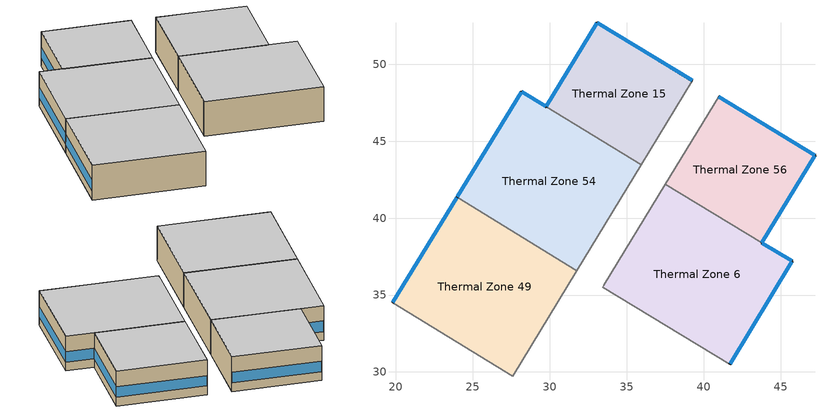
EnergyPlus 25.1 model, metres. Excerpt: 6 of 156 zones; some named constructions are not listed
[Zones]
Thermal Zone 15
 floor to Thermal Zone 40 (Typical Interior Floor): 33.08,52.7 39.27,48.94 35.94,43.46 29.76,47.25 z6.1
 wall outside (Surface 275 c tbd): 39.27,48.94 33.08,52.7 z6.1:9.15
 wall outside (Surface 278 c tbd): 33.08,52.7 29.76,47.25 z6.1:9.15
 wall to Thermal Zone 43 (Typical Interior Wall): 35.94,43.46 39.27,48.94 z6.1:9.15
 wall to Thermal Zone 54 (Typical Interior Wall): 29.76,47.25 35.94,43.46 z6.1:9.15
 window (Customized Fenestration: u=3.36): 39.24,48.95 33.1,52.69 / 33.06,52.68 29.77,47.27 z6.86:7.78
 ceiling to Thermal Zone 64 (Typical Interior Ceiling): 35.94,43.46 39.27,48.94 33.08,52.7 29.76,47.25 z9.15
Thermal Zone 49
 floor to Thermal Zone 33 (Typical Interior Floor): 23.97,41.36 31.76,36.59 27.58,29.72 19.77,34.49 z6.1
 wall outside (Surface 244 c tbd): 23.97,41.36 19.77,34.49 z6.1:9.15
 wall to Thermal Zone 47 (Typical Interior Wall): 19.77,34.49 27.58,29.72 z6.1:9.15
 wall to Thermal Zone 54 (Typical Interior Wall): 31.76,36.59 23.97,41.36 z6.1:9.15
 wall to Thermal Zone 43 (Typical Interior Wall): 27.58,29.72 31.76,36.59 z6.1:9.15
 window (Customized Fenestration: u=3.36): 23.96,41.33 19.79,34.52 z6.86:7.78
 ceiling to Thermal Zone 60 (Typical Interior Ceiling): 27.58,29.72 31.76,36.59 23.97,41.36 19.77,34.49 z9.15
Thermal Zone 53
 floor to Thermal Zone 35 (Typical Interior Floor): 33.52,35.64 33.52,35.63 33.44,35.5 z6.1
 wall to Thermal Zone 6 (Typical Interior Wall): 33.44,35.5 33.52,35.63 z6.1:9.15
 wall to Thermal Zone 43 (Typical Interior Wall): 33.52,35.63 33.52,35.64 33.44,35.5 z6.1:9.15
 ceiling to Thermal Zone 62 (Typical Interior Ceiling): 33.44,35.5 33.52,35.63 33.52,35.64 z9.15
Thermal Zone 54
 floor to Thermal Zone 38 (Typical Interior Floor): 28.17,48.22 35.94,43.46 31.76,36.59 23.97,41.36 z6.1
 wall outside (Surface 265 c tbd): 28.17,48.22 23.97,41.36 z6.1:9.15
 wall outside (Surface 266 c tbd): 29.76,47.25 28.17,48.22 z6.1:9.15
 wall to Thermal Zone 43 (Typical Interior Wall): 31.76,36.59 35.94,43.46 z6.1:9.15
 window (Customized Fenestration: u=3.36): 28.15,48.2 23.98,41.38 z6.86:7.78; 29.73,47.26 28.19,48.2 z6.86:7.8
 ceiling to Thermal Zone 12 (Typical Interior Ceiling): 31.76,36.59 35.94,43.46 28.17,48.22 23.97,41.36 z9.15
Thermal Zone 56
 floor to Thermal Zone 26 (Typical Interior Floor): 40.97,47.89 47.24,44.07 43.78,38.39 37.51,42.2 z6.1
 wall outside (Surface 271 c tbd): 47.24,44.07 40.97,47.89 z6.1:9.15
 wall outside (Surface 272 c tbd): 43.78,38.39 47.24,44.07 z6.1:9.15
 wall to Thermal Zone 6 (Typical Interior Wall): 37.51,42.2 43.78,38.39 z6.1:9.15
 wall to Thermal Zone 43 (Typical Interior Wall): 40.97,47.89 37.51,42.2 z6.1:9.15
 window (Customized Fenestration: u=3.36): 47.22,44.09 40.99,47.87 / 43.79,38.41 47.23,44.05 z6.86:7.78
 ceiling to Thermal Zone 63 (Typical Interior Ceiling): 43.78,38.39 47.24,44.07 40.97,47.89 37.51,42.2 z9.15
Thermal Zone 6
 floor to Thermal Zone 34 (Typical Interior Floor): 37.51,42.2 43.78,38.39 45.74,37.2 41.7,30.51 33.44,35.5 z6.1
 wall outside (Surface 249 c tbd): 45.74,37.2 43.78,38.39 z6.1:9.15
 wall outside (Surface 250 c tbd): 41.7,30.51 45.74,37.2 z6.1:9.15
 wall to Thermal Zone 7 (Typical Interior Wall): 33.44,35.5 41.7,30.51 z6.1:9.15
 wall to Thermal Zone 43 (Typical Interior Wall): 37.51,42.2 33.52,35.63 z6.1:9.15
 window (Customized Fenestration: u=3.36): 45.72,37.21 43.8,38.37 z6.86:7.8; 41.72,30.53 45.73,37.18 z6.86:7.78
 ceiling to Thermal Zone 55 (Typical Interior Ceiling): 41.7,30.51 45.74,37.2 43.78,38.39 37.51,42.2 33.44,35.5 z9.15
[Schedule:Compact]
Eclairagext: Through: 01/01, For: AllDays, Until: 07:00, 0.75, Until: 17:00, 0, Until: 18:00, 0.733217, Until: 24:00, 0.75, Through: 01/02, For: AllDays, Until: 07:00, 0.75, Until: 17:00, 0, Until: 24:00, 0.75, Through: 01/03, For: AllDays, Until: 07:00, 0.75, Until: 17:00, 0, Until: 24:00, 0.75, Through: 01/04, For: AllDays, Until: 07:00, 0.75, Until: 17:00, 0, Until: 24:00, 0.75, Through: 01/05, For: AllDays, Until: 07:00, 0.75, Until: 17:00, 0, Until: 24:00, 0.75, Through: 01/06, For: AllDays, Until: 07:00, 0.75, Until: 17:00, 0, Until: 24:00, 0.75, Through: 01/07, For: AllDays, Until: 07:00, 0.75, Until: 17:00, 0, Until: 24:00, 0.75, Through: 01/08, For: AllDays, Until: 07:00, 0.75, Until: 17:00, 0, Until: 18:00, 0.733217, Until: 24:00, 0.75, Through: 01/09, For: AllDays, Until: 07:00, 0.75, Until: 17:00, 0, Until: 24:00, 0.75, Through: 01/10, For: AllDays, Until: 07:00, 0.75, Until: 17:00, 0, Until: 24:00, 0.75, Through: 01/11, For: AllDays, Until: 07:00, 0.75, Until: 17:00, 0, Until: 24:00, 0.75, Through: 01/12, For: AllDays, Until: 07:00, 0.75, Until: 17:00, 0, Until: 24:00, 0.75, Through: 01/13, For: AllDays, Until: 07:00, 0.75, Until: 17:00, 0, Until: 24:00, 0.75, Through: 01/14, For: AllDays, Until: 07:00, 0.75, Until: 17:00, 0, Until: 24:00, 0.75, Through: 01/15, For: AllDays, Until: 07:00, 0.75, Until: 17:00, 0, Until: 18:00, 0.733217, Until: 24:00, 0.75, Through: 01/16, For: AllDays, Until: 07:00, 0.75, Until: 17:00, 0, Until: 24:00, 0.75, Through: 01/17, For: AllDays, Until: 07:00, 0.75, Until: 17:00, 0, Until: 24:00, 0.75, Through: 01/18, For: AllDays, Until: 07:00, 0.75, Until: 17:00, 0, Until: 24:00, 0.75, Through: 01/19, For: AllDays, Until: 07:00, 0.75, Until: 17:00, 0, Until: 24:00, 0.75, Through: 01/20, For: AllDays, Until: 07:00, 0.75, Until: 17:00, 0, Until: 24:00, 0.75, Through: 01/21, For: AllDays, Until: 07:00, 0.75, Until: 17:00, 0, Until: 24:00, 0.75, Through: 01/22, For: AllDays, Until: 07:00, 0.75, Until: 17:00, 0, Until: 18:00, 0.733217, Until: 24:00, 0.75, Through: 01/23, For: AllDays, Until: 07:00, 0.75, Until: 17:00, 0, Until: 24:00, 0.75, Through: 01/24, For: AllDays, Until: 07:00, 0.75, Until: 17:00, 0, Until: 24:00, 0.75, Through: 01/25, For: AllDays, Until: 07:00, 0.75, Until: 17:00, 0, Until: 24:00, 0.75, Through: 01/26, For: AllDays, Until: 07:00, 0.75, Until: 17:00, 0, Until: 24:00, 0.75, Through: 01/27, For: AllDays, Until: 07:00, 0.75, Until: 17:00, 0, Until: 24:00, 0.75, Through: 01/28, For: AllDays, Until: 07:00, 0.75, Until: 17:00, 0, Until: 24:00, 0.75, Through: 01/29, For: AllDays, Until: 07:00, 0.75, Until: 17:00, 0, Until: 18:00, 0.733217, Until: 24:00, 0.75, Through: 01/30, For: AllDays, Until: 07:00, 0.75, Until: 17:00, 0, Until: 24:00, 0.75, Through: 01/31, For: AllDays, Until: 07:00, 0.75, Until: 17:00, 0, Until: 24:00, 0.75, Through: 02/01, For: AllDays, Until: 07:00, 0.75, Until: 17:00, 0, Until: 24:00, 0.75, Through: 02/02, For: AllDays, Until: 07:00, 0.75, Until: 17:00, 0, Until: 24:00, 0.75, Through: 02/03, For: AllDays, Until: 07:00, 0.75, Until: 17:00, 0, Until: 18:00, 0.681474, Until: 24:00, 0.75, Through: 02/04, For: AllDays, Until: 07:00, 0.75, Until: 17:00, 0, Until: 24:00, 0.75, Through: 02/05, For: AllDays, Until: 07:00, 0.75, Until: 17:00, 0, Until: 18:00, 0.688199, Until: 19:00, 0.686935, Until: 20:00, 0.744722, Until: 24:00, 0.75, Through: 02/06, For: AllDays, Until: 07:00, 0.75, Until: 17:00, 0, Until: 24:00, 0.75, Through: 02/07, For: AllDays, Until: 07:00, 0.75, Until: 17:00, 0, Until: 24:00, 0.75, Through: 02/08, For: AllDays, Until: 07:00, 0.75, Until: 17:00, 0, Until: 24:00, 0.75, Through: 02/09, For: AllDays, Until: 07:00, 0.75, Until: 17:00, 0, Until: 24:00, 0.75, Through: 02/10, For: AllDays, Until: 07:00, 0.75, Until: 17:00, 0, Until: 18:00, 0.681474, Until: 24:00, 0.75, Through: 02/11, For: AllDays, Until: 07:00, 0.75, Until: 17:00, 0, Until: 24:00, 0.75, Through: 02/12, For: AllDays, Until: 07:00, 0.75, Until: 17:00, 0, Until: 18:00, 0.688199, Until: 19:00, 0.686935, Until: 20:00, 0.744722, Until: 24:00, 0.75, Through: 02/13, For: AllDays, Until: 07:00, 0.75, Until: 17:00, 0, Until: 24:00, 0.75, Through: 02/14, For: AllDays, Until: 07:00, 0.75, Until: 17:00, 0, Until: 24:00, 0.75, Through: 02/15, For: AllDays, Until: 07:00, 0.75, Until: 17:00, 0, Until: 24:00, 0.75, Through: 02/16, For: AllDays, Until: 07:00, 0.75, Until: 17:00, 0, Until: 24:00, 0.75, Through: 02/17, For: AllDays, Until: 07:00, 0.75, Until: 17:00, 0, Until: 18:00, 0.681474, Until: 24:00, 0.75, Through: 02/18, For: AllDays, Until: 07:00, 0.75, Until: 17:00, 0, Until: 24:00, 0.75, Through: 02/19, For: AllDays, Until: 07:00, 0.75, Until: 17:00, 0, Until: 18:00, 0.688199, Until: 19:00, 0.686935, Until: 20:00, 0.744722, Until: 24:00, 0.75, Through: 02/20, For: AllDays, Until: 07:00, 0.75, Until: 17:00, 0, Until: 24:00, 0.75, Through: 02/21, For: AllDays, Until: 07:00, 0.75, Until: 17:00, 0, Until: 24:00, 0.75, Through: 02/22, For: AllDays, Until: 07:00, 0.75, Until: 17:00, 0, Until: 24:00, 0.75, Through: 02/23, For: AllDays, Until: 07:00, 0.75, Until: 17:00, 0, Until: 24:00, 0.75, Through: 02/24, For: AllDays, Until: 07:00, 0.75, Until: 17:00, 0, Until: 18:00, 0.681474, Until: 24:00, 0.75, Through: 02/25, For: AllDays, Until: 07:00, 0.75, Until: 17:00, 0, Until: 24:00, 0.75, Through: 02/26, For: AllDays, Until: 07:00, 0.75, Until: 17:00, 0, Until: 18:00, 0.688199, Until: 19:00, 0.686935, Until: 20:00, 0.744722, Until: 24:00, 0.75, Through: 02/27, For: AllDays, Until: 07:00, 0.75, Until: 17:00, 0, Until: 24:00, 0.75, Through: 02/28, For: AllDays, Until: 07:00, 0.75, Until: 17:00, 0, Until: 24:00, 0.75, Through: 03/01, For: AllDays, Until: 06:00, 0.75, Until: 18:00, 0, Until: 24:00, 0.75, Through: 03/02, For: AllDays, Until: 06:00, 0.75, Until: 18:00, 0, Until: 19:00, 0.742428, Until: 24:00, 0.75, Through: 03/03, For: AllDays, Until: 06:00, 0.75, Until: 18:00, 0, Until: 19:00, 0.729933, Until: 24:00, 0.75, Through: 03/04, For: AllDays, Until: 06:00, 0.75, Until: 18:00, 0, Until: 19:00, 0.748337, Until: 24:00, 0.75, Through: 03/05, For: AllDays, Until: 06:00, 0.75, Until: 18:00, 0, Until: 19:00, 0.705402, Until: 20:00, 0.724229, Until: 24:00, 0.75, Through: 03/06, For: AllDays, Until: 06:00, 0.75, Until: 18:00, 0, Until: 24:00, 0.75, Through: 03/07, For: AllDays, Until: 06:00, 0.75, Until: 18:00, 0, Until: 24:00, 0.75, Through: 03/08, For: AllDays, Until: 06:00, 0.75, Until: 18:00, 0, Until: 24:00, 0.75, Through: 03/09, For: AllDays, Until: 06:00, 0.75, Until: 18:00, 0, Until: 19:00, 0.742428, Until: 24:00, 0.75, Through: 03/10, For: AllDays, Until: 06:00, 0.75, Until: 18:00, 0, Until: 19:00, 0.729933, Until: 24:00, 0.75, Through: 03/11, For: AllDays, Until: 06:00, 0.75, Until: 18:00, 0, Until: 19:00, 0.748337, Until: 24:00, 0.75, Through: 03/12, For: AllDays, Until: 06:00, 0.75, Until: 18:00, 0, Until: 19:00, 0.705402, Until: 20:00, 0.724229, Until: 24:00, 0.75, Through: 03/13, For: AllDays, Until: 06:00, 0.75, Until: 18:00, 0, Until: 24:00, 0.75, Through: 03/14, For: AllDays, Until: 06:00, 0.75, Until: 18:00, 0, Until: 24:00, 0.75, Through: 03/15, For: AllDays, Until: 06:00, 0.75, Until: 18:00, 0, Until: 24:00, 0.75, Through: 03/16, For: AllDays, Until: 06:00, 0.75, Until: 18:00, 0, Until: 19:00, 0.742428, Until: 24:00, 0.75, Through: 03/17, For: AllDays, Until: 06:00, 0.75, Until: 18:00, 0, Until: 19:00, 0.729933, Until: 24:00, 0.75, Through: 03/18, For: AllDays, Until: 06:00, 0.75, Until: 18:00, 0, Until: 19:00, 0.748337, Until: 24:00, 0.75, Through: 03/19, For: AllDays, Until: 06:00, 0.75, Until: 18:00, 0, Until: 19:00, 0.705402, Until: 20:00, 0.724229, Until: 24:00, 0.75, Through: 03/20, For: AllDays, Until: 06:00, 0.75, Until: 18:00, 0, Until: 24:00, 0.75, Through: 03/21, For: AllDays, Until: 06:00, 0.75, Until: 18:00, 0, Until: 24:00, 0.75, Through: 03/22, For: AllDays, Until: 06:00, 0.75, Until: 18:00, 0, Until: 24:00, 0.75, Through: 03/23, For: AllDays, Until: 06:00, 0.75, Until: 18:00, 0, Until: 19:00, 0.742428, Until: 24:00, 0.75, Through: 03/24, For: AllDays, Until: 06:00, 0.75, Until: 18:00, 0, Until: 19:00, 0.729933, Until: 24:00, 0.75, Through: 03/25, For: AllDays, Until: 06:00, 0.75, Until: 18:00, 0, Until: 19:00, 0.748337, Until: 24:00, 0.75, Through: 03/26, For: AllDays, Until: 06:00, 0.75, Until: 18:00, 0, Until: 19:00, 0.705402, Until: 20:00, 0.724229, Until: 24:00, 0.75, Through: 03/27, For: AllDays, Until: 06:00, 0.75, Until: 18:00, 0, Until: 24:00, 0.75, Through: 03/28, For: AllDays, Until: 06:00, 0.75, Until: 18:00, 0, Until: 24:00, 0.75, Through: 03/29, For: AllDays, Until: 06:00, 0.75, Until: 18:00, 0, Until: 24:00, 0.75, Through: 03/30, For: AllDays, Until: 06:00, 0.75, Until: 18:00, 0, Until: 19:00, 0.742428, Until: 24:00, 0.75, Through: 03/31, For: AllDays, Until: 06:00, 0.75, Until: 18:00, 0, Until: 19:00, 0.729933, Until: 24:00, 0.75, Through: 04/01, For: AllDays, Until: 06:00, 0.75, Until: 18:00, 0, Until: 19:00, 0.75, Until: 20:00, 0.708403, Until: 24:00, 0.75, Through: 04/02, For: AllDays, Until: 06:00, 0.75, Until: 18:00, 0, Until: 19:00, 0.75, Until: 20:00, 0.683495, Until: 24:00, 0.75, Through: 04/03, For: AllDays, Until: 06:00, 0.75, Until: 18:00, 0, Until: 19:00, 0.75, Until: 20:00, 0.728079, Until: 24:00, 0.75, Through: 04/04, For: AllDays, Until: 06:00, 0.75, Until: 18:00, 0, Until: 24:00, 0.75, Through: 04/05, For: AllDays, Until: 06:00, 0.75, Until: 18:00, 0, Until: 24:00, 0.75, Through: 04/06, For: AllDays, Until: 06:00, 0.75, Until: 18:00, 0, Until: 24:00, 0.75, Through: 04/07, For: AllDays, Until: 06:00, 0.75, Until: 18:00, 0, Until: 24:00, 0.75, Through: 04/08, For: AllDays, Until: 06:00, 0.75, Until: 18:00, 0, Until: 19:00, 0.75, Until: 20:00, 0.708403, Until: 24:00, 0.75, Through: 04/09, For: AllDays, Until: 06:00, 0.75, Until: 18:00, 0, Until: 19:00, 0.75, Until: 20:00, 0.683495, Until: 24:00, 0.75, Through: 04/10, For: AllDays, Until: 06:00, 0.75, Until: 18:00, 0, Until: 19:00, 0.75, Until: 20:00, 0.728079, Until: 24:00, 0.75, Through: 04/11, For: AllDays, Until: 06:00, 0.75, Until: 18:00, 0, Until: 24:00, 0.75, Through: 04/12, For: AllDays, Until: 06:00, 0.75, Until: 18:00, 0, Until: 24:00, 0.75, Through: 04/13, For: AllDays, Until: 06:00, 0.75, Until: 18:00, 0, Until: 24:00, 0.75, Through: 04/14, For: AllDays, Until: 06:00, 0.75, Until: 18:00, 0, Until: 24:00, 0.75, Through: 04/15, For: AllDays, Until: 06:00, 0.75, Until: 18:00, 0, Until: 19:00, 0.75, Until: 20:00, 0.708403, Until: 24:00, 0.75, Through: 04/16, For: AllDays, Until: 06:00, 0.75, Until: 18:00, 0, Until: 19:00, 0.75, Until: 20:00, 0.683495, Until: 24:00, 0.75, Through: 04/17, For: AllDays, Until: 06:00, 0.75, Until: 18:00, 0, Until: 19:00, 0.75, Until: 20:00, 0.728079, Until: 24:00, 0.75, Through: 04/18, For: AllDays, Until: 06:00, 0.75, Until: 18:00, 0, Until: 24:00, 0.75, Through: 04/19, For: AllDays, Until: 06:00, 0.75, Until: 18:00, 0, Until: 24:00, 0.75, Through: 04/20, For: AllDays, Until: 06:00, 0.75, Until: 18:00, 0, Until: 24:00, 0.75, Through: 04/21, For: AllDays, Until: 06:00, 0.75, Until: 18:00, 0, Until: 24:00, 0.75, Through: 04/22, For: AllDays, Until: 06:00, 0.75, Until: 18:00, 0, Until: 19:00, 0.75, Until: 20:00, 0.708403, Until: 24:00, 0.75, Through: 04/23, For: AllDays, Until: 06:00, 0.75, Until: 18:00, 0, Until: 19:00, 0.75, Until: 20:00, 0.683495, Until: 24:00, 0.75, Through: 04/24, For: AllDays, Until: 06:00, 0.75, Until: 18:00, 0, Until: 19:00, 0.75, Until: 20:00, 0.728079, Until: 24:00, 0.75, Through: 04/25, For: AllDays, Until: 06:00, 0.75, Until: 18:00, 0, Until: 24:00, 0.75, Through: 04/26, For: AllDays, Until: 06:00, 0.75, Until: 18:00, 0, Until: 24:00, 0.75, Through: 04/27, For: AllDays, Until: 06:00, 0.75, Until: 18:00, 0, Until: 24:00, 0.75, Through: 04/28, For: AllDays, Until: 06:00, 0.75, Until: 18:00, 0, Until: 24:00, 0.75, Through: 04/29, For: AllDays, Until: 06:00, 0.75, Until: 18:00, 0, Until: 19:00, 0.75, Until: 20:00, 0.708403, Until: 24:00, 0.75, Through: 04/30, For: AllDays, Until: 06:00, 0.75, Until: 18:00, 0, Until: 19:00, 0.75, Until: 20:00, 0.683495, Until: 24:00, 0.75, Through: 05/01, For: AllDays, Until: 05:00, 0.75, Until: 20:00, 0, Until: 24:00, 0.75, Through: 05/02, For: AllDays, Until: 05:00, 0.75, Until: 20:00, 0, Until: 24:00, 0.75, Through: 05/03, For: AllDays, Until: 05:00, 0.75, Until: 20:00, 0, Until: 24:00, 0.75, Through: 05/04, For: AllDays, Until: 05:00, 0.75, Until: 20:00, 0, Until: 24:00, 0.75, Through: 05/05, For: AllDays, Until: 05:00, 0.75, Until: 20:00, 0, Until: 24:00, 0.75, Through: 05/06, For: AllDays, Until: 05:00, 0.75, Until: 20:00, 0, Until: 24:00, 0.75, Through: 05/07, For: AllDays, Until: 05:00, 0.75, Until: 20:00, 0, Until: 21:00, 0.741728, Until: 24:00, 0.75, Through: 05/08, For: AllDays, Until: 05:00, 0.75, Until: 20:00, 0, Until: 24:00, 0.75, Through: 05/09, For: AllDays, Until: 05:00, 0.75, Until: 20:00, 0, Until: 24:00, 0.75, Through: 05/10, For: AllDays, Until: 05:00, 0.75, Until: 20:00, 0, Until: 24:00, 0.75, Through: 05/11, For: AllDays, Until: 05:00, 0.75, Until: 20:00, 0, Until: 24:00, 0.75, Through: 05/12, For: AllDays, Until: 05:00, 0.75, Until: 20:00, 0, Until: 24:00, 0.75, Through: 05/13, For: AllDays, Until: 05:00, 0.75, Until: 20:00, 0, Until: 24:00, 0.75, Through: 05/14, For: AllDays, Until: 05:00, 0.75, Until: 20:00, 0, Until: 21:00, 0.741728, Until: 24:00, 0.75, Through: 05/15, For: AllDays, Until: 05:00, 0.75, Until: 20:00, 0, Until: 24:00, 0.75, Through: 05/16, For: AllDays, Until: 05:00, 0.75, Until: 20:00, 0, Until: 24:00, 0.75, Through: 05/17, For: AllDays, Until: 05:00, 0.75, Until: 20:00, 0, Until: 24:00, 0.75, Through: 05/18, For: AllDays, Until: 05:00, 0.75, Until: 20:00, 0, Until: 24:00, 0.75, Through: 05/19, For: AllDays, Until: 05:00, 0.75, Until: 20:00, 0, Until: 24:00, 0.75, Through: 05/20, For: AllDays, Until: 05:00, 0.75, Until: 20:00, 0, Until: 24:00, 0.75, Through: 05/21, For: AllDays, Until: 05:00, 0.75, Until: 20:00, 0, Until: 21:00, 0.741728, Until: 24:00, 0.75, Through: 05/22, For: AllDays, Until: 05:00, 0.75, Until: 20:00, 0, Until: 24:00, 0.75, Through: 05/23, For: AllDays, Until: 05:00, 0.75, Until: 20:00, 0, Until: 24:00, 0.75, Through: 05/24, For: AllDays, Until: 05:00, 0.75, Until: 20:00, 0, Until: 24:00, 0.75, Through: 05/25, For: AllDays, Until: 05:00, 0.75, Until: 20:00, 0, Until: 24:00, 0.75, Through: 05/26, For: AllDays, Until: 05:00, 0.75, Until: 20:00, 0, Until: 24:00, 0.75, Through: 05/27, For: AllDays, Until: 05:00, 0.75, Until: 20:00, 0, Until: 24:00, 0.75, Through: 05/28, For: AllDays, Until: 05:00, 0.75, Until: 20:00, 0, Until: 21:00, 0.741728, Until: 24:00, 0.75, Through: 05/29, For: AllDays, Until: 05:00, 0.75, Until: 20:00, 0, Until: 24:00, 0.75, Through: 05/30, For: AllDays, Until: 05:00, 0.75, Until: 20:00, 0, Until: 24:00, 0.75, Through: 05/31, For: AllDays, Until: 05:00, 0.75, Until: 20:00, 0, Until: 24:00, 0.75, Through: 06/01, For: AllDays, Until: 05:00, 0.75, Until: 20:00, 0, Until: 24:00, 0.75, Through: 06/02, For: AllDays, Until: 05:00, 0.75, Until: 20:00, 0, Until: 24:00, 0.75, Through: 06/03, For: AllDays, Until: 05:00, 0.75, Until: 20:00, 0, Until: 24:00, 0.75, Through: 06/04, For: AllDays, Until: 05:00, 0.75, Until: 20:00, 0, Until: 24:00, 0.75, Through: 06/05, For: AllDays, Until: 05:00, 0.75, Until: 20:00, 0, Until: 21:00, 0.740393, Until: 24:00, 0.75, Through: 06/06, For: AllDays, Until: 05:00, 0.75, Until: 20:00, 0, Until: 24:00, 0.75, Through: 06/07, For: AllDays, Until: 05:00, 0.75, Until: 20:00, 0, Until: 24:00, 0.75, Through: 06/08, For: AllDays, Until: 05:00, 0.75, Until: 20:00, 0, Until: 24:00, 0.75, Through: 06/09, For: AllDays, Until: 05:00, 0.75, Until: 20:00, 0, Until: 24:00, 0.75, Through: 06/10, For: AllDays, Until: 05:00, 0.75, Until: 20:00, 0, Until: 24:00, 0.75, Through: 06/11, For: AllDays, Until: 05:00, 0.75, Until: 20:00, 0, Until: 24:00, 0.75, Through: 06/12, For: AllDays, Until: 05:00, 0.75, Until: 20:00, 0, Until: 21:00, 0.740393, Until: 24:00, 0.75, Through: 06/13, For: AllDays, Until: 05:00, 0.75, Until: 20:00, 0, Until: 24:00, 0.75, Through: 06/14, For: AllDays, Until: 05:00, 0.75, Until: 20:00, 0, Until: 24:00, 0.75, Through: 06/15, For: AllDays, Until: 05:00, 0.75, Until: 20:00, 0, Until: 24:00, 0.75, Through: 06/16, For: AllDays, Until: 05:00, 0.75, Until: 20:00, 0, Until: 24:00, 0.75, Through: 06/17, For: AllDays, Until: 05:00, 0.75, Until: 20:00, 0, Until: 24:00, 0.75, Through: 06/18, For: AllDays, Until: 05:00, 0.75, Until: 20:00, 0, Until: 24:00, 0.75, Through: 06/19, For: AllDays, Until: 05:00, 0.75, Until: 20:00, 0, Until: 21:00, 0.740393, Until: 24:00, 0.75, Through: 06/20, For: AllDays, Until: 05:00, 0.75, Until: 20:00, 0, Until: 24:00, 0.75, Through: 06/21, For: AllDays, Until: 05:00, 0.75, Until: 20:00, 0, Until: 24:00, 0.75, Through: 06/22, For: AllDays, Until: 05:00, 0.75, Until: 20:00, 0, Until: 24:00, 0.75, Through: 06/23, For: AllDays, Until: 05:00, 0.75, Until: 20:00, 0, Until: 24:00, 0.75, Through: 06/24, For: AllDays, Until: 05:00, 0.75, Until: 20:00, 0, Until: 24:00, 0.75, Through: 06/25, For: AllDays, Until: 05:00, 0.75, Until: 20:00, 0, Until: 24:00, 0.75, Through: 06/26, For: AllDays, Until: 05:00, 0.75, Until: 20:00, 0, Until: 21:00, 0.740393, Until: 24:00, 0.75, Through: 06/27, For: AllDays, Until: 05:00, 0.75, Until: 20:00, 0, Until: 24:00, 0.75, Through: 06/28, For: AllDays, Until: 05:00, 0.75, Until: 20:00, 0, Until: 24:00, 0.75, Through: 06/29, For: AllDays, Until: 05:00, 0.75, Until: 20:00, 0, Until: 24:00, 0.75, Through: 06/30, For: AllDays, Until: 05:00, 0.75, Until: 20:00, 0, Until: 24:00, 0.75, Through: 07/01, For: AllDays, Until: 05:00, 0.75, Until: 20:00, 0, Until: 24:00, 0.75, Through: 07/02, For: AllDays, Until: 05:00, 0.75, Until: 20:00, 0, Until: 24:00, 0.75, Through: 07/03, For: AllDays, Until: 05:00, 0.75, Until: 20:00, 0, Until: 24:00, 0.75, Through: 07/04, For: AllDays, Until: 05:00, 0.75, Until: 20:00, 0, Until: 24:00, 0.75, Through: 07/05, For: AllDays, Until: 05:00, 0.75, Until: 20:00, 0, Until: 24:00, 0.75, Through: 07/06, For: AllDays, Until: 05:00, 0.75, Until: 20:00, 0, Until: 24:00, 0.75, Through: 07/07, For: AllDays, Until: 05:00, 0.75, Until: 20:00, 0, Until: 24:00, 0.75, Through: 07/08, For: AllDays, Until: 05:00, 0.75, Until: 20:00, 0, Until: 24:00, 0.75, Through: 07/09, For: AllDays, Until: 05:00, 0.75, Until: 20:00, 0, Until: 24:00, 0.75, Through: 07/10, For: AllDays, Until: 05:00, 0.75, Until: 20:00, 0, Until: 24:00, 0.75, Through: 07/11, For: AllDays, Until: 05:00, 0.75, Until: 20:00, 0, Until: 24:00, 0.75, Through: 07/12, For: AllDays, Until: 05:00, 0.75, Until: 20:00, 0, Until: 24:00, 0.75, Through: 07/13, For: AllDays, Until: 05:00, 0.75, Until: 20:00, 0, Until: 24:00, 0.75, Through: 07/14, For: AllDays, Until: 05:00, 0.75, Until: 20:00, 0, Until: 24:00, 0.75, Through: 07/15, For: AllDays, Until: 05:00, 0.75, Until: 20:00, 0, Until: 24:00, 0.75, Through: 07/16, For: AllDays, Until: 05:00, 0.75, Until: 20:00, 0, Until: 24:00, 0.75, Through: 07/17, For: AllDays, Until: 05:00, 0.75, Until: 20:00, 0, Until: 24:00, 0.75, Through: 07/18, For: AllDays, Until: 05:00, 0.75, Until: 20:00, 0, Until: 24:00, 0.75, Through: 07/19, For: AllDays, Until: 05:00, 0.75, Until: 20:00, 0, Until: 24:00, 0.75, Through: 07/20, For: AllDays, Until: 05:00, 0.75, Until: 20:00, 0, Until: 24:00, 0.75, Through: 07/21, For: AllDays, Until: 05:00, 0.75, Until: 20:00, 0, Until: 24:00, 0.75, Through: 07/22, For: AllDays, Until: 05:00, 0.75, Until: 20:00, 0, Until: 24:00, 0.75, Through: 07/23, For: AllDays, Until: 05:00, 0.75, Until: 20:00, 0, Until: 24:00, 0.75, Through: 07/24, For: AllDays, Until: 05:00, 0.75, Until: 20:00, 0, Until: 24:00, 0.75, Through: 07/25, For: AllDays, Until: 05:00, 0.75, Until: 20:00, 0, Until: 24:00, 0.75, Through: 07/26, For: AllDays, Until: 05:00, 0.75, Until: 20:00, 0, Until: 24:00, 0.75, Through: 07/27, For: AllDays, Until: 05:00, 0.75, Until: 20:00, 0, Until: 24:00, 0.75, Through: 07/28, For: AllDays, Until: 05:00, 0.75, Until: 20:00, 0, Until: 24:00, 0.75, Through: 07/29, For: AllDays, Until: 05:00, 0.75, Until: 20:00, 0, Until: 24:00, 0.75, Through: 07/30, For: AllDays, Until: 05:00, 0.75, Until: 20:00, 0, Until: 24:00, 0.75, Through: 07/31, For: AllDays, Until: 05:00, 0.75, Until: 20:00, 0, Until: 24:00, 0.75, Through: 08/01, For: AllDays, Until: 05:00, 0.75, Until: 20:00, 0, Until: 24:00, 0.75, Through: 08/02, For: AllDays, Until: 05:00, 0.75, Until: 20:00, 0, Until: 24:00, 0.75, Through: 08/03, For: AllDays, Until: 05:00, 0.75, Until: 20:00, 0, Until: 24:00, 0.75, Through: 08/04, For: AllDays, Until: 05:00, 0.75, Until: 20:00, 0, Until: 24:00, 0.75, Through: 08/05, For: AllDays, Until: 05:00, 0.75, Until: 20:00, 0, Until: 24:00, 0.75, Through: 08/06, For: AllDays, Until: 05:00, 0.75, Until: 20:00, 0, Until: 24:00, 0.75, Through: 08/07, For: AllDays, Until: 05:00, 0.75, Until: 20:00, 0, Until: 24:00, 0.75, Through: 08/08, For: AllDays, Until: 05:00, 0.75, Until: 20:00, 0, Until: 24:00, 0.75, Through: 08/09, For: AllDays, Until: 05:00, 0.75, Until: 20:00, 0, Until: 24:00, 0.75, Through: 08/10, For: AllDays, Until: 05:00, 0.75, Until: 20:00, 0, Until: 24:00, 0.75, Through: 08/11, For: AllDays, Until: 05:00, 0.75, Until: 20:00, 0, Until: 24:00, 0.75, Through: 08/12, For: AllDays, Until: 05:00, 0.75, Until: 20:00, 0, Until: 24:00, 0.75, Through: 08/13, For: AllDays, Until: 05:00, 0.75, Until: 20:00, 0, Until: 24:00, 0.75, Through: 08/14, For: AllDays, Until: 05:00, 0.75, Until: 20:00, 0, Until: 24:00, 0.75, Through: 08/15, For: AllDays, Until: 05:00, 0.75, Until: 20:00, 0, Until: 24:00, 0.75, Through: 08/16, For: AllDays, Until: 05:00, 0.75, Until: 20:00, 0, Until: 24:00, 0.75, Through: 08/17, For: AllDays, Until: 05:00, 0.75, Until: 20:00, 0, Until: 24:00, 0.75, Through: 08/18, For: AllDays, Until: 05:00, 0.75, Until: 20:00, 0, Until: 24:00, 0.75, Through: 08/19, For: AllDays, Until: 05:00, 0.75, Until: 20:00, 0, Until: 24:00, 0.75, Through: 08/20, For: AllDays, Until: 05:00, 0.75, Until: 20:00, 0, Until: 24:00, 0.75, Through: 08/21, For: AllDays, Until: 05:00, 0.75, Until: 20:00, 0, Until: 24:00, 0.75, Through: 08/22, For: AllDays, Until: 05:00, 0.75, Until: 20:00, 0, Until: 24:00, 0.75, Through: 08/23, For: AllDays, Until: 05:00, 0.75, Until: 20:00, 0, Until: 24:00, 0.75, Through: 08/24, For: AllDays, Until: 05:00, 0.75, Until: 20:00, 0, Until: 24:00, 0.75, Through: 08/25, For: AllDays, Until: 05:00, 0.75, Until: 20:00, 0, Until: 24:00, 0.75, Through: 08/26, For: AllDays, Until: 05:00, 0.75, Until: 20:00, 0, Until: 24:00, 0.75, Through: 08/27, For: AllDays, Until: 05:00, 0.75, Until: 20:00, 0, Until: 24:00, 0.75, Through: 08/28, For: AllDays, Until: 05:00, 0.75, Until: 20:00, 0, Until: 24:00, 0.75, Through: 08/29, For: AllDays, Until: 05:00, 0.75, Until: 20:00, 0, Until: 24:00, 0.75, Through: 08/30, For: AllDays, Until: 05:00, 0.75, Until: 20:00, 0, Until: 24:00, 0.75, Through: 08/31, For: AllDays, Until: 05:00, 0.75, Until: 20:00, 0, Until: 24:00, 0.75, Through: 09/01, For: AllDays, Until: 06:00, 0.75, Until: 18:00, 0, Until: 24:00, 0.75, Through: 09/02, For: AllDays, Until: 06:00, 0.75, Until: 18:00, 0, Until: 24:00, 0.75, Through: 09/03, For: AllDays, Until: 06:00, 0.75, Until: 18:00, 0, Until: 24:00, 0.75, Through: 09/04, For: AllDays, Until: 06:00, 0.75, Until: 18:00, 0, Until: 24:00, 0.75, Through: 09/05, For: AllDays, Until: 06:00, 0.75, Until: 18:00, 0, Until: 24:00, 0.75, Through: 09/06, For: AllDays, Until: 06:00, 0.75, Until: 18:00, 0, Until: 24:00, 0.75, Through: 09/07, For: AllDays, Until: 06:00, 0.75, Until: 18:00, 0, Until: 24:00, 0.75, Through: 09/08, For: AllDays, Until: 06:00, 0.75, Until: 18:00, 0, Until: 24:00, 0.75, Through: 09/09, For: AllDays, Until: 06:00, 0.75, Until: 18:00, 0, Until: 24:00, 0.75, Through: 09/10, For: AllDays, Until: 06:00, 0.75, Until: 18:00, 0, Until: 24:00, 0.75, Through: 09/11, For: AllDays, Until: 06:00, 0.75, Until: 18:00, 0, Until: 24:00, 0.75, Through: 09/12, For: AllDays, Until: 06:00, 0.75, Until: 18:00, 0, Until: 24:00, 0.75, Through: 09/13, For: AllDays, Until: 06:00, 0.75, Until: 18:00, 0, Until: 24:00, 0.75, Through: 09/14, For: AllDays, Until: 06:00, 0.75, Until: 18:00, 0, Until: 24:00, 0.75, Through: 09/15, For: AllDays, Until: 06:00, 0.75, Until: 18:00, 0, Until: 24:00, 0.75, Through: 09/16, For: AllDays, Until: 06:00, 0.75, Until: 18:00, 0, Until: 24:00, 0.75, Through: 09/17, For: AllDays, Until: 06:00, 0.75, Until: 18:00, 0, Until: 24:00, 0.75, Through: 09/18, For: AllDays, Until: 06:00, 0.75, Until: 18:00, 0, Until: 24:00, 0.75, Through: 09/19, For: AllDays, Until: 06:00, 0.75, Until: 18:00, 0, Until: 24:00, 0.75, Through: 09/20, For: AllDays, Until: 06:00, 0.75, Until: 18:00, 0, Until: 24:00, 0.75, Through: 09/21, For: AllDays, Until: 06:00, 0.75, Until: 18:00, 0, Until: 24:00, 0.75, Through: 09/22, For: AllDays, Until: 06:00, 0.75, Until: 18:00, 0, Until: 24:00, 0.75, Through: 09/23, For: AllDays, Until: 06:00, 0.75, Until: 18:00, 0, Until: 24:00, 0.75, Through: 09/24, For: AllDays, Until: 06:00, 0.75, Until: 18:00, 0, Until: 24:00, 0.75, Through: 09/25, For: AllDays, Until: 06:00, 0.75, Until: 18:00, 0, Until: 24:00, 0.75, Through: 09/26, For: AllDays, Until: 06:00, 0.75, Until: 18:00, 0, Until: 24:00, 0.75, Through: 09/27, For: AllDays, Until: 06:00, 0.75, Until: 18:00, 0, Until: 24:00, 0.75, Through: 09/28, For: AllDays, Until: 06:00, 0.75, Until: 18:00, 0, Until: 24:00, 0.75, Through: 09/29, For: AllDays, Until: 06:00, 0.75, Until: 18:00, 0, Until: 24:00, 0.75, Through: 09/30, For: AllDays, Until: 06:00, 0.75, Until: 18:00, 0, Until: 24:00, 0.75, Through: 10/01, For: AllDays, Until: 06:00, 0.75, Until: 18:00, 0, Until: 19:00, 0.689601, Until: 20:00, 0.732995, Until: 24:00, 0.75, Through: 10/02, For: AllDays, Until: 06:00, 0.75, Until: 18:00, 0, Until: 19:00, 0.746703, Until: 24:00, 0.75, Through: 10/03, For: AllDays, Until: 06:00, 0.75, Until: 18:00, 0, Until: 24:00, 0.75, Through: 10/04, For: AllDays, Until: 06:00, 0.75, Until: 18:00, 0, Until: 24:00, 0.75, Through: 10/05, For: AllDays, Until: 06:00, 0.75, Until: 18:00, 0, Until: 19:00, 0.75, Until: 20:00, 0.746954, Until: 24:00, 0.75, Through: 10/06, For: AllDays, Until: 06:00, 0.75, Until: 18:00, 0, Until: 19:00, 0.696966, Until: 20:00, 0.723411, Until: 24:00, 0.75, Through: 10/07, For: AllDays, Until: 06:00, 0.75, Until: 18:00, 0, Until: 19:00, 0.736367, Until: 20:00, 0.723046, Until: 24:00, 0.75, Through: 10/08, For: AllDays, Until: 06:00, 0.75, Until: 18:00, 0, Until: 19:00, 0.689601, Until: 20:00, 0.732995, Until: 24:00, 0.75, Through: 10/09, For: AllDays, Until: 06:00, 0.75, Until: 18:00, 0, Until: 19:00, 0.746703, Until: 24:00, 0.75, Through: 10/10, For: AllDays, Until: 06:00, 0.75, Until: 18:00, 0, Until: 24:00, 0.75, Through: 10/11, For: AllDays, Until: 06:00, 0.75, Until: 18:00, 0, Until: 24:00, 0.75, Through: 10/12, For: AllDays, Until: 06:00, 0.75, Until: 18:00, 0, Until: 19:00, 0.75, Until: 20:00, 0.746954, Until: 24:00, 0.75, Through: 10/13, For: AllDays, Until: 06:00, 0.75, Until: 18:00, 0, Until: 19:00, 0.696966, Until: 20:00, 0.723411, Until: 24:00, 0.75, Through: 10/14, For: AllDays, Until: 06:00, 0.75, Until: 18:00, 0, Until: 19:00, 0.736367, Until: 20:00, 0.723046, Until: 24:00, 0.75, Through: 10/15, For: AllDays, Until: 06:00, 0.75, Until: 18:00, 0, Until: 19:00, 0.689601, Until: 20:00, 0.732995, Until: 24:00, 0.75, Through: 10/16, For: AllDays, Until: 06:00, 0.75, Until: 18:00, 0, Until: 19:00, 0.746703, Until: 24:00, 0.75, Through: 10/17, For: AllDays, Until: 06:00, 0.75, Until: 18:00, 0, Until: 24:00, 0.75, Through: 10/18, For: AllDays, Until: 06:00, 0.75, Until: 18:00, 0, Until: 24:00, 0.75, Through: 10/19, For: AllDays, Until: 06:00, 0.75, Until: 18:00, 0, Until: 19:00, 0.75, Until: 20:00, 0.746954, Until: 24:00, 0.75, Through: 10/20, For: AllDays, Until: 06:00, 0.75, Until: 18:00, 0, Until: 19:00, 0.696966, Until: 20:00, 0.723411, Until: 24:00, 0.75, Through: 10/21, For: AllDays, Until: 06:00, 0.75, Until: 18:00, 0, Until: 19:00, 0.736367, Until: 20:00, 0.723046, Until: 24:00, 0.75, Through: 10/22, For: AllDays, Until: 06:00, 0.75, Until: 18:00, 0, Until: 19:00, 0.689601, Until: 20:00, 0.732995, Until: 24:00, 0.75, Through: 10/23, For: AllDays, Until: 06:00, 0.75, Until: 18:00, 0, Until: 19:00, 0.746703, Until: 24:00, 0.75, Through: 10/24, For: AllDays, Until: 06:00, 0.75, Until: 18:00, 0, Until: 24:00, 0.75, Through: 10/25, For: AllDays, Until: 06:00, 0.75, Until: 18:00, 0, Until: 24:00, 0.75, Through: 10/26, For: AllDays, Until: 06:00, 0.75, Until: 18:00, 0, Until: 19:00, 0.75, Until: 20:00, 0.746954, Until: 24:00, 0.75, Through: 10/27, For: AllDays, Until: 06:00, 0.75, Until: 18:00, 0, Until: 19:00, 0.696966, Until: 20:00, 0.723411, Until: 24:00, 0.75, Through: 10/28, For: AllDays, Until: 06:00, 0.75, Until: 18:00, 0, Until: 19:00, 0.736367, Until: 20:00, 0.723046, Until: 24:00, 0.75, Through: 10/29, For: AllDays, Until: 06:00, 0.75, Until: 18:00, 0, Until: 19:00, 0.689601, Until: 20:00, 0.732995, Until: 24:00, 0.75, Through: 10/30, For: AllDays, Until: 06:00, 0.75, Until: 18:00, 0, Until: 19:00, 0.746703, Until: 24:00, 0.75, Through: 10/31, For: AllDays, Until: 06:00, 0.75, Until: 18:00, 0, Until: 24:00, 0.75, Through: 11/01, For: AllDays, Until: 07:00, 0.75, Until: 17:00, 0, Until: 24:00, 0.75, Through: 11/02, For: AllDays, Until: 07:00, 0.75, Until: 17:00, 0, Until: 18:00, 0.670452, Until: 19:00, 0.749384, Until: 24:00, 0.75, Through: 11/03, For: AllDays, Until: 06:00, 0.75, Until: 07:00, 0.739023, Until: 17:00, 0, Until: 18:00, 0.724372, Until: 24:00, 0.75, Through: 11/04, For: AllDays, Until: 07:00, 0.75, Until: 17:00, 0, Until: 18:00, 0.733711, Until: 24:00, 0.75, Through: 11/05, For: AllDays, Until: 07:00, 0.75, Until: 17:00, 0, Until: 18:00, 0.70051, Until: 19:00, 0.663735, Until: 24:00, 0.75, Through: 11/06, For: AllDays, Until: 06:00, 0.75, Until: 07:00, 0.603541, Until: 17:00, 0, Until: 18:00, 0.707758, Until: 19:00, 0.718931, Until: 24:00, 0.75, Through: 11/07, For: AllDays, Until: 06:00, 0.75, Until: 07:00, 0.745824, Until: 17:00, 0, Until: 18:00, 0.683599, Until: 24:00, 0.75, Through: 11/08, For: AllDays, Until: 07:00, 0.75, Until: 17:00, 0, Until: 24:00, 0.75, Through: 11/09, For: AllDays, Until: 07:00, 0.75, Until: 17:00, 0, Until: 18:00, 0.670452, Until: 19:00, 0.749384, Until: 24:00, 0.75, Through: 11/10, For: AllDays, Until: 06:00, 0.75, Until: 07:00, 0.739023, Until: 17:00, 0, Until: 18:00, 0.724372, Until: 24:00, 0.75, Through: 11/11, For: AllDays, Until: 07:00, 0.75, Until: 17:00, 0, Until: 18:00, 0.733711, Until: 24:00, 0.75, Through: 11/12, For: AllDays, Until: 07:00, 0.75, Until: 17:00, 0, Until: 18:00, 0.70051, Until: 19:00, 0.663735, Until: 24:00, 0.75, Through: 11/13, For: AllDays, Until: 06:00, 0.75, Until: 07:00, 0.603541, Until: 17:00, 0, Until: 18:00, 0.707758, Until: 19:00, 0.718931, Until: 24:00, 0.75, Through: 11/14, For: AllDays, Until: 06:00, 0.75, Until: 07:00, 0.745824, Until: 17:00, 0, Until: 18:00, 0.683599, Until: 24:00, 0.75, Through: 11/15, For: AllDays, Until: 07:00, 0.75, Until: 17:00, 0, Until: 24:00, 0.75, Through: 11/16, For: AllDays, Until: 07:00, 0.75, Until: 17:00, 0, Until: 18:00, 0.670452, Until: 19:00, 0.749384, Until: 24:00, 0.75, Through: 11/17, For: AllDays, Until: 06:00, 0.75, Until: 07:00, 0.739023, Until: 17:00, 0, Until: 18:00, 0.724372, Until: 24:00, 0.75, Through: 11/18, For: AllDays, Until: 07:00, 0.75, Until: 17:00, 0, Until: 18:00, 0.733711, Until: 24:00, 0.75, Through: 11/19, For: AllDays, Until: 07:00, 0.75, Until: 17:00, 0, Until: 18:00, 0.70051, Until: 19:00, 0.663735, Until: 24:00, 0.75, Through: 11/20, For: AllDays, Until: 06:00, 0.75, Until: 07:00, 0.603541, Until: 17:00, 0, Until: 18:00, 0.707758, Until: 19:00, 0.718931, Until: 24:00, 0.75, Through: 11/21, For: AllDays, Until: 06:00, 0.75, Until: 07:00, 0.745824, Until: 17:00, 0, Until: 18:00, 0.683599, Until: 24:00, 0.75, Through: 11/22, For: AllDays, Until: 07:00, 0.75, Until: 17:00, 0, Until: 24:00, 0.75, Through: 11/23, For: AllDays, Until: 07:00, 0.75, Until: 17:00, 0, Until: 18:00, 0.670452, Until: 19:00, 0.749384, Until: 24:00, 0.75, Through: 11/24, For: AllDays, Until: 06:00, 0.75, Until: 07:00, 0.739023, Until: 17:00, 0, Until: 18:00, 0.724372, Until: 24:00, 0.75, Through: 11/25, For: AllDays, Until: 07:00, 0.75, Until: 17:00, 0, Until: 18:00, 0.733711, Until: 24:00, 0.75, Through: 11/26, For: AllDays, Until: 07:00, 0.75, Until: 17:00, 0, Until: 18:00, 0.70051, Until: 19:00, 0.663735, Until: 24:00, 0.75, Through: 11/27, For: AllDays, Until: 06:00, 0.75, Until: 07:00, 0.603541, Until: 17:00, 0, Until: 18:00, 0.707758, Until: 19:00, 0.718931, Until: 24:00, 0.75, Through: 11/28, For: AllDays, Until: 06:00, 0.75, Until: 07:00, 0.745824, Until: 17:00, 0, Until: 18:00, 0.683599, Until: 24:00, 0.75, Through: 11/29, For: AllDays, Until: 07:00, 0.75, Until: 17:00, 0, Until: 24:00, 0.75, Through: 11/30, For: AllDays, Until: 07:00, 0.75, Until: 17:00, 0, Until: 18:00, 0.670452, Until: 19:00, 0.749384, Until: 24:00, 0.75, Through: 12/01, For: AllDays, Until: 07:00, 0.75, Until: 17:00, 0, Until: 24:00, 0.75, Through: 12/02, For: AllDays, Until: 07:00, 0.75, Until: 17:00, 0, Until: 24:00, 0.75, Through: 12/03, For: AllDays, Until: 07:00, 0.75, Until: 17:00, 0, Until: 18:00, 0.736406, Until: 24:00, 0.75, Through: 12/04, For: AllDays, Until: 07:00, 0.75, Until: 17:00, 0, Until: 24:00, 0.75, Through: 12/05, For: AllDays, Until: 07:00, 0.75, Until: 17:00, 0, Until: 24:00, 0.75, Through: 12/06, For: AllDays, Until: 07:00, 0.75, Until: 17:00, 0, Until: 24:00, 0.75, Through: 12/07, For: AllDays, Until: 07:00, 0.75, Until: 17:00, 0, Until: 24:00, 0.75, Through: 12/08, For: AllDays, Until: 07:00, 0.75, Until: 17:00, 0, Until: 24:00, 0.75, Through: 12/09, For: AllDays, Until: 07:00, 0.75, Until: 17:00, 0, Until: 24:00, 0.75, Through: 12/10, For: AllDays, Until: 07:00, 0.75, Until: 17:00, 0, Until: 18:00, 0.736406, Until: 24:00, 0.75, Through: 12/11, For: AllDays, Until: 07:00, 0.75, Until: 17:00, 0, Until: 24:00, 0.75, Through: 12/12, For: AllDays, Until: 07:00, 0.75, Until: 17:00, 0, Until: 24:00, 0.75, Through: 12/13, For: AllDays, Until: 07:00, 0.75, Until: 17:00, 0, Until: 24:00, 0.75, Through: 12/14, For: AllDays, Until: 07:00, 0.75, Until: 17:00, 0, Until: 24:00, 0.75, Through: 12/15, For: AllDays, Until: 07:00, 0.75, Until: 17:00, 0, Until: 24:00, 0.75, Through: 12/16, For: AllDays, Until: 07:00, 0.75, Until: 17:00, 0, Until: 24:00, 0.75, Through: 12/17, For: AllDays, Until: 07:00, 0.75, Until: 17:00, 0, Until: 18:00, 0.736406, Until: 24:00, 0.75, Through: 12/18, For: AllDays, Until: 07:00, 0.75, Until: 17:00, 0, Until: 24:00, 0.75, Through: 12/19, For: AllDays, Until: 07:00, 0.75, Until: 17:00, 0, Until: 24:00, 0.75, Through: 12/20, For: AllDays, Until: 07:00, 0.75, Until: 17:00, 0, Until: 24:00, 0.75, Through: 12/21, For: AllDays, Until: 07:00, 0.75, Until: 17:00, 0, Until: 24:00, 0.75, Through: 12/22, For: AllDays, Until: 07:00, 0.75, Until: 17:00, 0, Until: 24:00, 0.75, Through: 12/23, For: AllDays, Until: 07:00, 0.75, Until: 17:00, 0, Until: 24:00, 0.75, Through: 12/24, For: AllDays, Until: 07:00, 0.75, Until: 17:00, 0, Until: 18:00, 0.736406, Until: 24:00, 0.75, Through: 12/25, For: AllDays, Until: 07:00, 0.75, Until: 17:00, 0, Until: 24:00, 0.75, Through: 12/26, For: AllDays, Until: 07:00, 0.75, Until: 17:00, 0, Until: 24:00, 0.75, Through: 12/27, For: AllDays, Until: 07:00, 0.75, Until: 17:00, 0, Until: 24:00, 0.75, Through: 12/28, For: AllDays, Until: 07:00, 0.75, Until: 17:00, 0, Until: 24:00, 0.75, Through: 12/29, For: AllDays, Until: 07:00, 0.75, Until: 17:00, 0, Until: 24:00, 0.75, Through: 12/30, For: AllDays, Until: 07:00, 0.75, Until: 17:00, 0, Until: 24:00, 0.75, Through: 12/31, For: AllDays, Until: 07:00, 0.75, Until: 17:00, 0, Until: 18:00, 0.736406, Until: 24:00, 0.75
[Schedule:Day:Interval]
Cycling PTAC Fan Mode Sch Default: No, 24:00, 0
[Schedule:Week:Daily]
Cycling PTAC Fan Mode Always Zero Week Rule - Jan1-Dec31: Cycling PTAC Fan Mode Sch Default, Cycling PTAC Fan Mode Sch Default, Cycling PTAC Fan Mode Sch Default, Cycling PTAC Fan Mode Sch Default, Cycling PTAC Fan Mode Sch Default, Cycling PTAC Fan Mode Sch Default, Cycling PTAC Fan Mode Sch Default, Cycling PTAC Fan Mode Sch Default, Cycling PTAC Fan Mode Sch Default, Cycling PTAC Fan Mode Sch Default, Cycling PTAC Fan Mode Sch Default, Cycling PTAC Fan Mode Sch Default
[Schedule:Year]
Cycling PTAC Fan Mode Always Zero: Cycling PTAC Fan Mode Always Zero Week Rule - Jan1-Dec31, 1, 1, 12, 31
[Curve:Exponent]
Fan On Off Power Curve 15: Coefficient1 Constant=1; Coefficient2 Constant=0; Coefficient3 Constant=0; Minimum Value of x {BasedOnField A2}=0; Maximum Value of x {BasedOnField A2}=1
[Curve:Cubic]
Fan On Off Efficiency Curve 15: Coefficient1 Constant=1; Coefficient2 x=0; Coefficient3 x**2=0; Coefficient4 x**3=0; Minimum Value of x {BasedOnField A2}=0; Maximum Value of x {BasedOnField A2}=1
